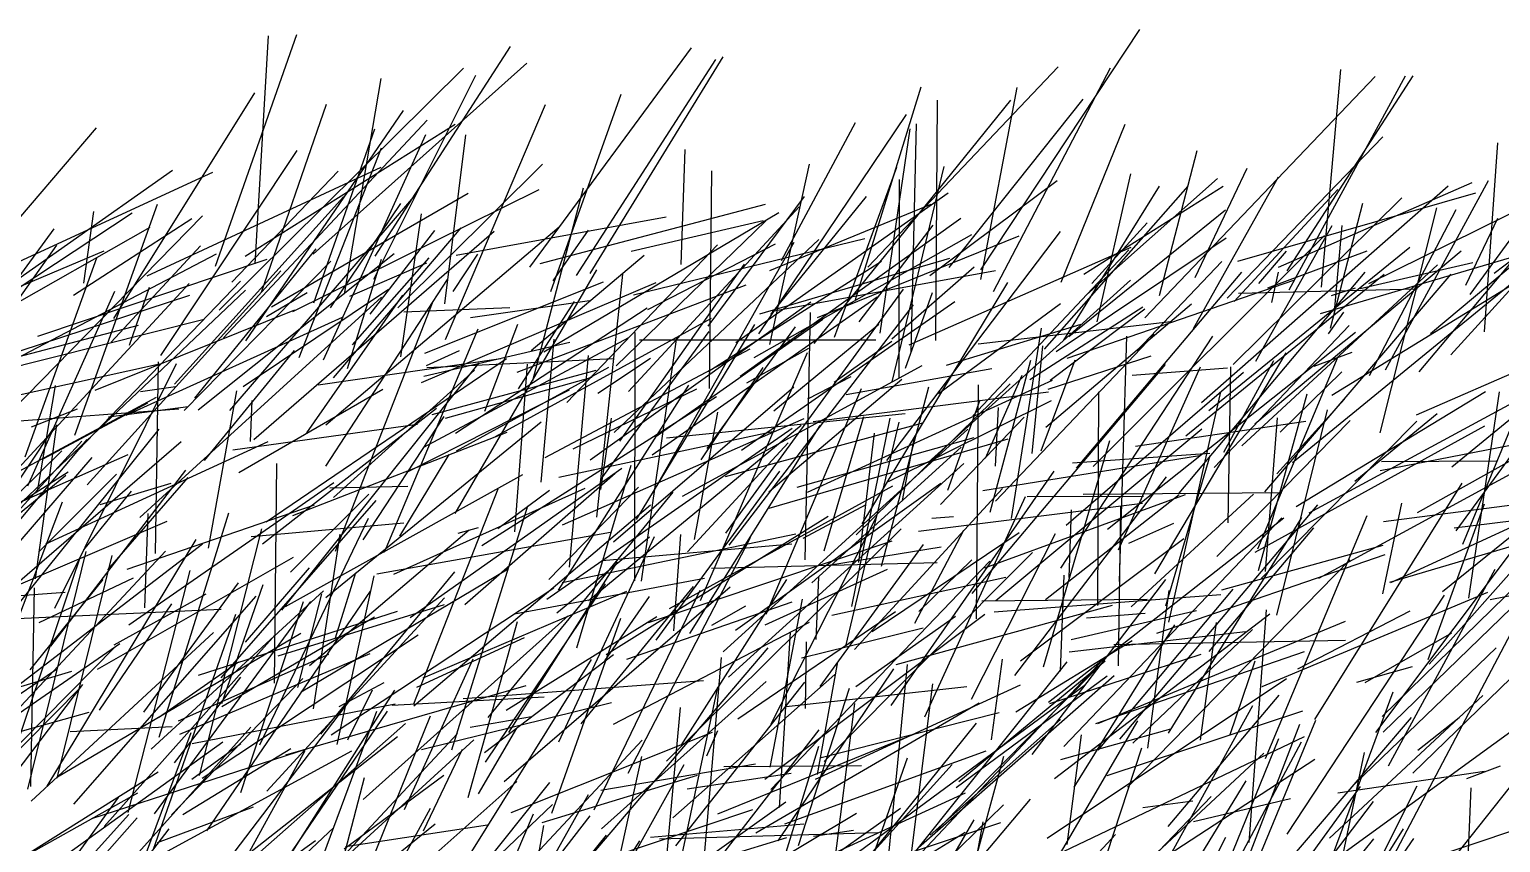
# Model space of a CAD drawing. Header units: metres. Extents: x 0 to 1019, y 0 to 619.
# Drawn here: x 651.5 to 769.9, y 552.3 to 617.7 of the extents above; entities that cross this region are included whole.
import ezdxf

# ---------------------------------------------------------------- set-up
doc = ezdxf.new("R2010")
doc.units = ezdxf.units.M

msp = doc.modelspace()

# ---------------------------------------------------------------- linework, layer by layer
at = {"color": 51}
for p, q in [((666.45, 598.69), (672.98, 617.35)), ((735.02, 552.15), (736.18, 560.96))]:
    msp.add_line(p, q, dxfattribs=at)
at = {"color": 254}
for p, q in [((669.65, 598.87), (670.7, 617.22)), ((655.13, 585.09), (661.76, 603.67)), ((761.01, 573.25), (775.75, 577.62)), ((699.56, 567.06), (712.87, 571.67))]:
    msp.add_line(p, q, dxfattribs=at)
at = {"color": 97}
msp.add_line((728.07, 598.4), (740.86, 617.75), dxfattribs=at)
at = {"color": 218}
for p, q in [((679.29, 599.5), (690.2, 616.38)), ((686.8, 555.91), (690.75, 570.09)), ((700.02, 551.1), (704.19, 558.59)), ((692.75, 553.91), (705.25, 557.71))]:
    msp.add_line(p, q, dxfattribs=at)
at = {"color": 100}
for p, q in [((691.76, 598.6), (704.77, 616.27)), ((692, 589.5), (696.08, 605)), ((643.85, 592), (661.17, 601.83)), ((665.56, 583.06), (672.8, 591.91)), ((697.22, 588.47), (701.46, 591.28))]:
    msp.add_line(p, q, dxfattribs=at)
at = {"color": 175}
for p, q in [((674.31, 599.66), (691.52, 615.02)), ((714.15, 588.02), (717.63, 589.82)), ((703.01, 571.14), (720.98, 581.01))]:
    msp.add_line(p, q, dxfattribs=at)
at = {"color": 75}
for p, q in [((695.51, 597.93), (706.72, 615.33)), ((737, 597.29), (741.45, 602.18)), ((761.09, 573.24), (778.49, 581.25)), ((750.71, 564.87), (768.89, 572.44))]:
    msp.add_line(p, q, dxfattribs=at)
at = {"color": 240}
for p, q in [((696.62, 598.1), (707.31, 615.53)), ((675.33, 585.92), (694.11, 601.86)), ((714.82, 568.63), (715.03, 573.65))]:
    msp.add_line(p, q, dxfattribs=at)
at = {"color": 196}
for p, q in [((666.75, 595.15), (686.42, 614.63)), ((670.95, 595.41), (686.79, 604.56)), ((700.58, 592.76), (719.61, 592.76)), ((687.63, 556.23), (690.7, 561.51)), ((640.53, 545.29), (660.18, 556.3))]:
    msp.add_line(p, q, dxfattribs=at)
at = {"color": 55}
for p, q in [((676.83, 596.44), (679.79, 613.79)), ((698.49, 576.51), (713.01, 588.97))]:
    msp.add_line(p, q, dxfattribs=at)
at = {"color": 150}
for p, q in [((679.18, 597.65), (687.4, 614.08)), ((718.02, 577.06), (730.42, 589.23)), ((693.28, 573.47), (700.5, 580.91)), ((723.08, 570.9), (727.33, 575.04)), ((673.67, 547.32), (679.43, 562.87))]:
    msp.add_line(p, q, dxfattribs=at)
at = {"color": 161}
for p, q in [((718.97, 598.6), (734.28, 614.73)), ((711.09, 598.34), (724.08, 603.68)), ((649.23, 590.63), (666.53, 599.68)), ((694.72, 587.72), (706.87, 600.41)), ((677.07, 590.46), (679.82, 599.26)), ((694.38, 577.86), (713.83, 586.43)), ((654.75, 561.24), (662.96, 561.64))]:
    msp.add_line(p, q, dxfattribs=at)
at = {"color": 151}
for p, q in [((729.09, 596.66), (738.5, 614.66)), ((760.47, 561.17), (773.94, 574.25)), ((646.19, 552.42), (655.77, 565.02))]:
    msp.add_line(p, q, dxfattribs=at)
at = {"color": 6}
for p, q in [((741.27, 594.53), (759.82, 613.97)), ((722.47, 591.75), (722.88, 610.14)), ((734.54, 597.4), (739.69, 610.12)), ((753.16, 582.89), (771.73, 598.07)), ((727.37, 572.34), (742.94, 590.77)), ((731.27, 566.93), (744.41, 576.78)), ((703.94, 560.11), (712.45, 573.47))]:
    msp.add_line(p, q, dxfattribs=at)
at = {"color": 85}
msp.add_line((752.72, 598.31), (762.87, 614.01), dxfattribs=at)
at = {"color": 207}
for p, q in [((752.89, 596.79), (762.25, 614.01)), ((720.9, 592.84), (727.53, 598.64)), ((733.61, 563.48), (745.81, 567.45)), ((710.58, 547.59), (729.67, 553.92))]:
    msp.add_line(p, q, dxfattribs=at)
at = {"color": 91}
for p, q in [((755.49, 596.99), (757.05, 614.53)), ((748.81, 596.51), (763.21, 596.88)), ((670.51, 578.12), (689.88, 591.26)), ((657.09, 562.96), (662.93, 571.51)), ((758.22, 557.05), (769.57, 567.98))]:
    msp.add_line(p, q, dxfattribs=at)
at = {"color": 41}
for p, q in [((767.46, 596.42), (780.86, 614.77)), ((733.26, 571.86), (744.04, 580.3))]:
    msp.add_line(p, q, dxfattribs=at)
at = {"color": 222}
for p, q in [((658.25, 594.48), (669.62, 612.64)), ((660.66, 562.78), (668.29, 573.2))]:
    msp.add_line(p, q, dxfattribs=at)
at = {"color": 35}
for p, q in [((693.44, 596.64), (699.11, 612.55)), ((725.53, 598.58), (736.3, 612.14)), ((674.93, 561.03), (685.72, 574.08))]:
    msp.add_line(p, q, dxfattribs=at)
at = {"color": 253}
for p, q in [((717.98, 596.02), (723.27, 613.13)), ((664.79, 588.07), (674.55, 600.09)), ((734, 557.45), (751.33, 570.7))]:
    msp.add_line(p, q, dxfattribs=at)
at = {"color": 98}
msp.add_line((728.07, 597.61), (731, 613.08), dxfattribs=at)
at = {"color": 50}
for p, q in [((670.16, 596.59), (675.37, 611.72)), ((764.09, 567.02), (768.63, 579.56)), ((731.31, 541.31), (750.84, 559.5)), ((761.8, 545.58), (772.48, 559.03))]:
    msp.add_line(p, q, dxfattribs=at)
at = {"color": 176}
for p, q in [((684.96, 592.79), (693.01, 611.71)), ((733.65, 589.52), (741.27, 595.25))]:
    msp.add_line(p, q, dxfattribs=at)
at = {"color": 197}
for p, q in [((714.65, 592.47), (730.48, 612.06)), ((708.8, 583.89), (725.96, 595.85)), ((680.06, 575.68), (687.6, 593.64)), ((672.07, 571.29), (691.19, 581.91)), ((720.08, 548.1), (737.9, 567)), ((748.03, 542.21), (758.63, 556.8))]:
    msp.add_line(p, q, dxfattribs=at)
at = {"color": 195}
for p, q in [((724.45, 592.7), (724.59, 612.06)), ((758.34, 565.2), (762.83, 566.46)), ((676.92, 551.97), (688.35, 553.72))]:
    msp.add_line(p, q, dxfattribs=at)
at = {"color": 242}
for p, q in [((667.09, 592.92), (683.49, 610.44)), ((699.66, 557.87), (709.53, 576.84)), ((667.28, 549.13), (681.73, 561.89))]:
    msp.add_line(p, q, dxfattribs=at)
at = {"color": 111}
for p, q in [((668.82, 599.51), (685.75, 610.11)), ((671.48, 567.33), (684.87, 571.46))]:
    msp.add_line(p, q, dxfattribs=at)
at = {"color": 84}
for p, q in [((668.88, 592.69), (681.59, 611.22)), ((766.87, 576.31), (773.88, 593.28)), ((651.62, 585.77), (655.34, 587.2)), ((729.25, 582.58), (729.49, 587.31)), ((684.8, 543.43), (700.81, 560.53)), ((689.52, 534.59), (692.88, 553.68))]:
    msp.add_line(p, q, dxfattribs=at)
at = {"color": 212}
for p, q in [((710.19, 593.25), (722.09, 610.9)), ((716.29, 592.99), (721.31, 606.67)), ((698.54, 585.3), (715.01, 600.83)), ((705, 576.69), (706.88, 586.94)), ((739.25, 560.63), (755.21, 579.47))]:
    msp.add_line(p, q, dxfattribs=at)
at = {"color": 210}
for p, q in [((712.02, 599.14), (717.97, 610.26)), ((750.16, 575.66), (768.65, 585.85))]:
    msp.add_line(p, q, dxfattribs=at)
at = {"color": 139}
for p, q in [((647.86, 599.29), (656.85, 609.82)), ((756.07, 593.24), (757.3, 594.99)), ((728.4, 574.42), (744.54, 580.32)), ((651.51, 566.21), (657.4, 573.46)), ((645.63, 547.82), (661.82, 557.99))]:
    msp.add_line(p, q, dxfattribs=at)
at = {"color": 143}
for p, q in [((674.37, 595.74), (679.26, 609.76)), ((714.91, 594.55), (731.14, 601.14)), ((714.56, 586.18), (733.51, 588.57)), ((699.2, 546.2), (712.37, 555.56))]:
    msp.add_line(p, q, dxfattribs=at)
at = {"color": 107}
for p, q in [((675.13, 591.15), (683.39, 609.28)), ((717.19, 568.11), (721.48, 586.13)), ((700.5, 549.06), (712.45, 552.7))]:
    msp.add_line(p, q, dxfattribs=at)
at = {"color": 42}
for p, q in [((684.9, 595.65), (686.61, 609.27)), ((683.23, 584.13), (699.73, 592.94)), ((723.56, 562.42), (731.65, 580.16)), ((705.54, 548.03), (707.19, 567.19))]:
    msp.add_line(p, q, dxfattribs=at)
at = {"color": 169}
for p, q in [((719.97, 593.29), (722.37, 609.76)), ((672.67, 578.62), (689.92, 585.33)), ((704.63, 569.11), (715.14, 585.87)), ((731.8, 580.14), (741.16, 580.19))]:
    msp.add_line(p, q, dxfattribs=at)
at = {"color": 221}
for p, q in [((747.89, 596.11), (760.44, 609.09)), ((722.29, 592.35), (740.16, 600.23)), ((651.12, 583.35), (656.88, 599.36)), ((660.36, 578.45), (679.82, 596.2)), ((725.29, 590.71), (736.14, 594.02)), ((683.89, 586.76), (697.09, 590.31)), ((643.15, 578.17), (661.7, 588.16)), ((659.41, 554.72), (664.41, 574.2)), ((735.57, 556.75), (743.68, 569.82)), ((747.49, 544.59), (762.75, 562.36)), ((665.77, 538.94), (684.13, 553.81))]:
    msp.add_line(p, q, dxfattribs=at)
at = {"color": 250}
msp.add_line((763.36, 590.19), (779.66, 609.57), dxfattribs=at)
at = {"color": 22}
for p, q in [((764.27, 593.26), (782.86, 608.89)), ((700.75, 573.33), (703.6, 592.98)), ((747.98, 578.03), (748.19, 590.59))]:
    msp.add_line(p, q, dxfattribs=at)
at = {"color": 136}
for p, q in [((662.04, 591.49), (673.01, 607.99)), ((678.9, 594.84), (684.11, 601.56)), ((688.99, 584.99), (706.37, 594.51)), ((742.09, 573.93), (752.64, 591.72)), ((734.75, 560.02), (752.3, 578.44)), ((682.66, 564.81), (691.33, 568.79))]:
    msp.add_line(p, q, dxfattribs=at)
at = {"color": 83}
for p, q in [((673.17, 591.35), (679.81, 608.21)), ((683.22, 589.83), (694.97, 592.58)), ((703.5, 552.03), (713.9, 565.21))]:
    msp.add_line(p, q, dxfattribs=at)
at = {"color": 113}
for p, q in [((703.94, 598.82), (704.27, 608.08)), ((652.56, 583.19), (661, 587.69)), ((669.26, 584.57), (669.39, 587.87)), ((737.48, 561.89), (757.43, 570.11))]:
    msp.add_line(p, q, dxfattribs=at)
at = {"color": 23}
for p, q in [((742.45, 596.33), (745.49, 608)), ((720.94, 589.38), (725.11, 606.71)), ((706.23, 588.85), (706.41, 606.37)), ((681.36, 591.4), (683.04, 602.9)), ((734.5, 574.37), (746.75, 593.07)), ((703.62, 546.62), (715.06, 561.38))]:
    msp.add_line(p, q, dxfattribs=at)
at = {"color": 49}
for p, q in [((768.63, 593.41), (769.7, 608.63)), ((723.99, 552.9), (734.48, 562.19)), ((656.49, 554.24), (674.05, 559.91))]:
    msp.add_line(p, q, dxfattribs=at)
at = {"color": 44}
for p, q in [((660.93, 597.92), (679.79, 606.66)), ((750.45, 597.31), (752.67, 599.89)), ((727.86, 592.43), (743.36, 594.23)), ((709.23, 589.3), (714.22, 592.08)), ((655.85, 575.86), (659.68, 580.58)), ((685.46, 559.75), (691.58, 579.4)), ((765.23, 572.5), (772.21, 578.15)), ((673.35, 564.44), (690.01, 574.34)), ((743.15, 553.59), (752.08, 564.17))]:
    msp.add_line(p, q, dxfattribs=at)
at = {"color": 20}
for p, q in [((681.12, 595.34), (692.78, 606.9)), ((695.54, 567.98), (699.92, 582.66)), ((640.89, 571.43), (654.33, 572.45)), ((647.06, 560.24), (658.73, 568.33))]:
    msp.add_line(p, q, dxfattribs=at)
at = {"color": 163}
for p, q in [((711.08, 592.39), (714.28, 606.9)), ((756.31, 596.34), (758.23, 596.96)), ((743.18, 561.09), (753.91, 578.47))]:
    msp.add_line(p, q, dxfattribs=at)
at = {"color": 215}
for p, q in [((745.33, 597.77), (749.5, 606.57)), ((736.6, 596.41), (747.11, 605.76)), ((659.52, 592.32), (661.12, 596.99)), ((704.41, 556.61), (712.79, 557.89))]:
    msp.add_line(p, q, dxfattribs=at)
at = {"color": 32}
for p, q in [((759.31, 597.29), (778.29, 606.67)), ((767.35, 571.96), (769.82, 588.58)), ((666.96, 563.48), (670.27, 573.06))]:
    msp.add_line(p, q, dxfattribs=at)
at = {"color": 104}
for p, q in [((769.39, 598.12), (781.73, 607.55)), ((717.23, 588.36), (728.95, 590.45)), ((647.11, 576.2), (653.57, 585.86)), ((693.53, 554.67), (699.09, 570.37)), ((675.13, 549.49), (685.92, 561.08)), ((745.59, 544.87), (753.88, 560.39))]:
    msp.add_line(p, q, dxfattribs=at)
at = {"color": 131}
for p, q in [((644.66, 593.51), (662.97, 606.42)), ((747.48, 572.64), (760.47, 576.24)), ((653.69, 557.48), (658.11, 575.41))]:
    msp.add_line(p, q, dxfattribs=at)
at = {"color": 232}
for p, q in [((650.29, 598.9), (666.23, 606.25)), ((651.58, 556.8), (651.88, 572.81))]:
    msp.add_line(p, q, dxfattribs=at)
at = {"color": 186}
for p, q in [((667.77, 597.4), (676.32, 606.35)), ((642.55, 569.61), (662.55, 578.17)), ((711.88, 542.25), (727.71, 561.91))]:
    msp.add_line(p, q, dxfattribs=at)
at = {"color": 105}
for p, q in [((721.48, 589.66), (721.51, 605.68)), ((674.02, 566.56), (686.88, 577.46)), ((661.53, 554.61), (674.12, 571.71))]:
    msp.add_line(p, q, dxfattribs=at)
at = {"color": 116}
for p, q in [((723.95, 597.93), (734.2, 605.58)), ((747.07, 575.31), (757.81, 586.28)), ((659.8, 548.63), (664.48, 561.16))]:
    msp.add_line(p, q, dxfattribs=at)
at = {"color": 166}
for p, q in [((737.42, 594.21), (740.15, 606.13)), ((748.13, 560.98), (750.16, 566.93))]:
    msp.add_line(p, q, dxfattribs=at)
at = {"color": 145}
for p, q in [((745.2, 593.68), (752.04, 605.88)), ((724.67, 588.43), (734.48, 595.69)), ((684.97, 586.45), (696.77, 589.75))]:
    msp.add_line(p, q, dxfattribs=at)
at = {"color": 192}
for p, q in [((752.04, 598.61), (767.63, 605.43)), ((665.36, 557.47), (682.77, 569.02)), ((711.76, 552.43), (721.07, 566.28))]:
    msp.add_line(p, q, dxfattribs=at)
at = {"color": 203}
for p, q in [((760.64, 590.36), (768.95, 605.6)), ((760.37, 562.44), (777.38, 579.05)), ((694.36, 573.23), (713.18, 577.15)), ((744.01, 540.81), (752.05, 560.66))]:
    msp.add_line(p, q, dxfattribs=at)
at = {"color": 201}
msp.add_line((663.15, 589.19), (676.75, 604.26), dxfattribs=at)
at = {"color": 72}
for p, q in [((667.6, 587.08), (682.59, 604.48)), ((683.02, 589.32), (701.93, 597.38)), ((692.66, 581.3), (693.72, 592.82)), ((750.33, 550.79), (755.05, 562.14)), ((701.09, 544.54), (718.06, 554.66))]:
    msp.add_line(p, q, dxfattribs=at)
at = {"color": 1}
for p, q in [((672.68, 595.05), (692.5, 604.87)), ((718.51, 577.96), (730.23, 597.39)), ((661.92, 560.79), (667.51, 578.84))]:
    msp.add_line(p, q, dxfattribs=at)
at = {"color": 99}
for p, q in [((706.12, 593.87), (713.87, 604.31)), ((711.01, 580.54), (721.71, 589.6)), ((656.95, 566.26), (672.72, 575.26)), ((687.09, 551.58), (696.73, 567.03))]:
    msp.add_line(p, q, dxfattribs=at)
at = {"color": 149}
for p, q in [((708.34, 592.56), (725.43, 604.6)), ((675.77, 560.96), (693.68, 572.81))]:
    msp.add_line(p, q, dxfattribs=at)
at = {"color": 193}
for p, q in [((711.16, 594.8), (718.87, 604.29)), ((683.29, 591.68), (697.68, 597.43)), ((693, 583.29), (709.5, 592.03)), ((689.18, 577.58), (693.34, 580.65)), ((729.14, 570.86), (747.39, 572.25)), ((688.39, 541.74), (696.47, 556.15))]:
    msp.add_line(p, q, dxfattribs=at)
at = {"color": 220}
for p, q in [((733.2, 592.01), (744.76, 605.14)), ((711.86, 555.12), (712.73, 569.2)), ((670.97, 548.93), (680.89, 564.57))]:
    msp.add_line(p, q, dxfattribs=at)
at = {"color": 48}
for p, q in [((734.76, 592.73), (742.46, 605.12)), ((721.75, 579.84), (722.73, 584.92)), ((766.18, 577.62), (782.07, 579.62))]:
    msp.add_line(p, q, dxfattribs=at)
at = {"color": 62}
for p, q in [((736.36, 598.04), (747.57, 605.12)), ((671.78, 570.99), (687.68, 590.91)), ((754.51, 578.83), (773.13, 588.91)), ((711.15, 556.56), (728.78, 574.95)), ((756.21, 550.68), (775.17, 564.46))]:
    msp.add_line(p, q, dxfattribs=at)
at = {"color": 142}
for p, q in [((745.84, 587.73), (765.7, 605.15)), ((698.71, 590.67), (710.75, 602.34)), ((750.22, 591.04), (756.36, 601.97)), ((746.86, 582.48), (757.72, 593.91)), ((681.28, 576.95), (685.25, 583.54)), ((675.64, 580.84), (681.92, 580.98)), ((714.76, 557.39), (731.26, 564.99)), ((706.05, 544.01), (721.6, 555.07))]:
    msp.add_line(p, q, dxfattribs=at)
at = {"color": 18}
for p, q in [((748.38, 590.79), (761.96, 604.2)), ((711.4, 587.04), (719.86, 594.03)), ((758.19, 581.39), (764.81, 586.83)), ((763.25, 559.74), (766.57, 562.35)), ((706.01, 559.28), (706.88, 561.32)), ((741.11, 555.11), (745.14, 555.65))]:
    msp.add_line(p, q, dxfattribs=at)
at = {"color": 77}
for p, q in [((748.46, 595.85), (756.82, 604.87)), ((756.21, 593.71), (758.83, 603.76)), ((732.02, 589.58), (741.12, 595.43)), ((662.19, 540.61), (675.97, 553.5))]:
    msp.add_line(p, q, dxfattribs=at)
at = {"color": 16}
for p, q in [((748.75, 599.1), (767.91, 604.59)), ((759.35, 589.88), (766.33, 603.25)), ((734.16, 551.31), (754.12, 560.82))]:
    msp.add_line(p, q, dxfattribs=at)
at = {"color": 69}
for p, q in [((648.7, 595.7), (659.74, 602.98)), ((708.31, 569.38), (724.85, 581.23))]:
    msp.add_line(p, q, dxfattribs=at)
at = {"color": 172}
for p, q in [((655.84, 597.32), (656.65, 603.09)), ((711.19, 561.86), (719.63, 578.47)), ((660.79, 550.89), (662.7, 553.4))]:
    msp.add_line(p, q, dxfattribs=at)
at = {"color": 38}
for p, q in [((675.71, 595.34), (681.37, 603.74)), ((705.54, 583.11), (710.53, 590.54)), ((733.51, 563.6), (752.46, 578.44)), ((734.49, 566.09), (734.77, 573.83))]:
    msp.add_line(p, q, dxfattribs=at)
at = {"color": 119}
for p, q in [((692.59, 598.9), (710.73, 603.69)), ((751.49, 595.78), (752.03, 598.22)), ((740.26, 589.91), (747.94, 590.5)), ((659.47, 569.81), (675.98, 581.29)), ((662.89, 554.52), (673.48, 565.49)), ((676.39, 563.24), (680.03, 565.19))]:
    msp.add_line(p, q, dxfattribs=at)
at = {"color": 74}
for p, q in [((692.88, 591.8), (711.81, 603.01)), ((703.36, 569.33), (703.9, 577.08)), ((749.12, 549.77), (753.75, 561.82))]:
    msp.add_line(p, q, dxfattribs=at)
at = {"color": 25}
for p, q in [((699.71, 588.61), (713.45, 603.46)), ((750.43, 574.19), (754.35, 588.42))]:
    msp.add_line(p, q, dxfattribs=at)
at = {"color": 82}
msp.add_line((735.15, 593.03), (747.76, 603.23), dxfattribs=at)
at = {"color": 251}
for p, q in [((760.21, 585.27), (764.77, 603.4)), ((706.11, 590.21), (720.06, 599.1)), ((716.25, 589.36), (720.89, 592.66))]:
    msp.add_line(p, q, dxfattribs=at)
at = {"color": 214}
for p, q in [((648.7, 585.68), (665.41, 602.74)), ((651.59, 555.62), (666.28, 569.2)), ((642.33, 551.89), (658.43, 568.1)), ((734.52, 558.99), (743.36, 561.45))]:
    msp.add_line(p, q, dxfattribs=at)
at = {"color": 54}
for p, q in [((655.01, 596.37), (664.55, 602.52)), ((744.03, 580.43), (759.02, 598.22)), ((702.23, 545.08), (703.89, 563.16))]:
    msp.add_line(p, q, dxfattribs=at)
at = {"color": 130}
msp.add_line((675.94, 589.7), (686.22, 601.79), dxfattribs=at)
at = {"color": 126}
for p, q in [((685.81, 599.58), (702.72, 602.66)), ((672.49, 574.07), (678.79, 580.34))]:
    msp.add_line(p, q, dxfattribs=at)
at = {"color": 27}
for p, q in [((699.9, 599.9), (710.53, 602.38)), ((735.03, 591.28), (753.35, 597.59)), ((737.33, 561.88), (754.13, 567.68))]:
    msp.add_line(p, q, dxfattribs=at)
at = {"color": 120}
for p, q in [((708.68, 589.85), (726.46, 602.56)), ((722, 590.48), (724.18, 596.58)), ((746.46, 567.68), (754.88, 577.63)), ((745.76, 560.54), (747.03, 570))]:
    msp.add_line(p, q, dxfattribs=at)
at = {"color": 206}
for p, q in [((718.28, 594.2), (724.23, 602)), ((673.98, 540.33), (678.43, 557.52)), ((680.96, 548.57), (690.7, 557.2))]:
    msp.add_line(p, q, dxfattribs=at)
at = {"color": 12}
for p, q in [((756.51, 594.72), (757.15, 601.96)), ((740.76, 546.63), (749.97, 563.33))]:
    msp.add_line(p, q, dxfattribs=at)
at = {"color": 45}
msp.add_line((765.9, 591.56), (775.48, 602.07), dxfattribs=at)
at = {"color": 90}
for p, q in [((767.11, 597.16), (769.7, 602.56)), ((698.49, 561.83), (714.28, 570.04)), ((715.89, 536.61), (732.07, 555.79))]:
    msp.add_line(p, q, dxfattribs=at)
at = {"color": 223}
for p, q in [((645.28, 590.53), (653.44, 601.7)), ((713.28, 580.91), (727.53, 584.91)), ((672.1, 559.35), (691.47, 564.93)), ((712.28, 553.81), (728.5, 559.67))]:
    msp.add_line(p, q, dxfattribs=at)
at = {"color": 70}
for p, q in [((669.52, 584.75), (688.87, 601.52)), ((652.15, 580.72), (653.56, 589.08)), ((721.24, 566.63), (738.67, 571.4)), ((723.06, 551.89), (738.79, 565.74))]:
    msp.add_line(p, q, dxfattribs=at)
at = {"color": 205}
for p, q in [((693.62, 597.51), (696.48, 601.58)), ((658.28, 568.2), (665.68, 572.31))]:
    msp.add_line(p, q, dxfattribs=at)
at = {"color": 7}
for p, q in [((700.11, 596.38), (718.73, 600.93)), ((668.33, 582.07), (679.93, 588.8)), ((719.32, 569.29), (731.16, 577.25))]:
    msp.add_line(p, q, dxfattribs=at)
at = {"color": 103}
for p, q in [((701.9, 580.88), (713.04, 600.62)), ((694.07, 572.62), (704.56, 589.12))]:
    msp.add_line(p, q, dxfattribs=at)
at = {"color": 34}
msp.add_line((709.82, 591.34), (727.34, 601.25), dxfattribs=at)
at = {"color": 121}
for p, q in [((720.51, 583.05), (734.48, 601.47)), ((713.77, 576.79), (718.83, 579.52)), ((665.75, 553.25), (678.93, 572.53)), ((657.47, 553.6), (671.26, 569.02)), ((728.86, 542.17), (738.92, 552.95))]:
    msp.add_line(p, q, dxfattribs=at)
at = {"color": 225}
for p, q in [((734.13, 591.82), (747.81, 600.97)), ((702.77, 558.84), (721.66, 577.54)), ((724.5, 553.26), (737.36, 566.26)), ((686.39, 563.9), (705.73, 565.34))]:
    msp.add_line(p, q, dxfattribs=at)
at = {"color": 183}
for p, q in [((737.11, 582.57), (755.74, 601.16)), ((688.14, 587.01), (690.8, 594.02)), ((686.18, 540.99), (696.6, 554.44))]:
    msp.add_line(p, q, dxfattribs=at)
at = {"color": 52}
for p, q in [((639.73, 592.45), (657.47, 599.92)), ((759, 565.19), (765.98, 569.18)), ((661.77, 552.3), (669.49, 555.17))]:
    msp.add_line(p, q, dxfattribs=at)
at = {"color": 115}
for p, q in [((645.27, 588.5), (653.66, 600.38)), ((659.26, 586.71), (676.68, 594.59)), ((694.94, 574.45), (696.48, 591.51)), ((704.45, 575.69), (712.54, 584.46)), ((730.93, 545.37), (740.7, 562.1))]:
    msp.add_line(p, q, dxfattribs=at)
at = {"color": 182}
for p, q in [((658.03, 592.58), (665.24, 600.34)), ((728.16, 571.76), (741.47, 571.89)), ((677.52, 543.69), (683.76, 555.05))]:
    msp.add_line(p, q, dxfattribs=at)
at = {"color": 174}
for p, q in [((665.05, 587.14), (680.84, 599.72)), ((688.18, 558.76), (697.84, 573.13)), ((713.64, 567.16), (723.42, 569.59))]:
    msp.add_line(p, q, dxfattribs=at)
at = {"color": 59}
for p, q in [((685.57, 596.64), (687.56, 599.66)), ((686.98, 594.55), (696.55, 595.93)), ((713.39, 552.05), (717.49, 564.72)), ((750.91, 535.49), (762.1, 553.41))]:
    msp.add_line(p, q, dxfattribs=at)
at = {"color": 26}
for p, q in [((691.86, 591.91), (700.96, 599.59)), ((728.43, 583.24), (731.39, 589.91)), ((767.2, 557.46), (769.91, 558.48))]:
    msp.add_line(p, q, dxfattribs=at)
at = {"color": 154}
msp.add_line((701.26, 595.2), (711.54, 600.5), dxfattribs=at)
at = {"color": 231}
for p, q in [((727.42, 586.64), (739.99, 600.01)), ((740.17, 571.28), (750.01, 580.33)), ((668.86, 568.42), (674, 574.41)), ((683.18, 553.25), (686.32, 559.81))]:
    msp.add_line(p, q, dxfattribs=at)
at = {"color": 61}
for p, q in [((746.43, 587.07), (762.62, 600.21)), ((710.26, 594.85), (725.58, 599.33)), ((765.98, 582.54), (778.13, 592.48)), ((682.41, 563.3), (701.47, 579.47)), ((710.68, 557.39), (728.38, 570.67)), ((761.09, 550.79), (771.01, 569.62)), ((714.95, 550.86), (726.84, 556.31)), ((736.41, 545.37), (746.61, 556))]:
    msp.add_line(p, q, dxfattribs=at)
at = {"color": 147}
for p, q in [((750.13, 585.99), (766.73, 599.93)), ((717.69, 571.29), (720.77, 586.46)), ((649.87, 570.3), (666.91, 571.09)), ((681.65, 554.96), (687.19, 567.08))]:
    msp.add_line(p, q, dxfattribs=at)
at = {"color": 247}
msp.add_line((751.18, 596.96), (759.16, 599.93), dxfattribs=at)
at = {"color": 122}
for p, q in [((755.41, 594.89), (771.09, 599.51)), ((727.32, 563.85), (734.09, 577.16))]:
    msp.add_line(p, q, dxfattribs=at)
at = {"color": 114}
for p, q in [((756.33, 588.32), (775.32, 599.97)), ((740.52, 584.2), (754.24, 586.21)), ((693.94, 570.8), (701.38, 576.91)), ((735.33, 568.65), (745.42, 570.97)), ((661.44, 551.77), (668.08, 570.69)), ((642.72, 534.54), (660.13, 554.29))]:
    msp.add_line(p, q, dxfattribs=at)
at = {"color": 86}
for p, q in [((652.15, 593.06), (670.6, 599.26)), ((733.41, 552.65), (752.68, 565.5))]:
    msp.add_line(p, q, dxfattribs=at)
at = {"color": 76}
for p, q in [((656.12, 581.1), (671.7, 598.32)), ((707.51, 581.76), (723.4, 586.07)), ((751, 559.05), (759.17, 578.63)), ((712.25, 543.65), (725.76, 558.57))]:
    msp.add_line(p, q, dxfattribs=at)
at = {"color": 152}
for p, q in [((663.91, 587.08), (675.73, 599.09)), ((646.37, 569.66), (663.67, 584.57))]:
    msp.add_line(p, q, dxfattribs=at)
at = {"color": 78}
msp.add_line((677.26, 596.27), (683.45, 598.97), dxfattribs=at)
at = {"color": 209}
for p, q in [((677.47, 592.35), (683.65, 599.35)), ((685.85, 583.82), (698.12, 590.56)), ((690.54, 577.32), (691.57, 590.8)), ((660.76, 571.19), (661.01, 578.79))]:
    msp.add_line(p, q, dxfattribs=at)
at = {"color": 58}
for p, q in [((685.75, 578.78), (697.16, 598.41)), ((729.26, 579.78), (742.01, 593.2)), ((651.96, 573.53), (653.66, 585.91))]:
    msp.add_line(p, q, dxfattribs=at)
at = {"color": 224}
for p, q in [((698.99, 584.6), (709.04, 598.85)), ((747.63, 583.71), (751.66, 591.1)), ((725.41, 580.65), (728.01, 587.93)), ((711.05, 536.98), (729.9, 555.33))]:
    msp.add_line(p, q, dxfattribs=at)
at = {"color": 56}
for p, q in [((711.27, 595.07), (729.24, 598.35)), ((668.67, 589), (680.37, 596.84)), ((665.87, 575.98), (668.17, 588.67)), ((682.42, 563.45), (689.21, 580.76)), ((670.19, 548.03), (680.29, 562.88)), ((702.2, 552.59), (719.77, 553.1))]:
    msp.add_line(p, q, dxfattribs=at)
at = {"color": 144}
for p, q in [((735.78, 582.44), (749.08, 598.22)), ((740.66, 591.9), (747.47, 599.08)), ((657.15, 579.51), (662.88, 581.22)), ((690.52, 570.7), (705.83, 573.57))]:
    msp.add_line(p, q, dxfattribs=at)
at = {"color": 245}
msp.add_line((749.07, 584.22), (764.84, 598.81), dxfattribs=at)
at = {"color": 95}
for p, q in [((758.61, 596.9), (767.68, 598.99)), ((744.56, 585.03), (760.55, 598.05)), ((713.94, 563.09), (714.03, 568.46))]:
    msp.add_line(p, q, dxfattribs=at)
at = {"color": 28}
for p, q in [((646.47, 578.01), (664.33, 597.3)), ((683.42, 590.69), (686.08, 591.91)), ((676.24, 560.2), (679.22, 573.77))]:
    msp.add_line(p, q, dxfattribs=at)
at = {"color": 185}
for p, q in [((655.4, 583.92), (668.45, 597.48)), ((730.81, 565.75), (743.02, 581.73)), ((716.06, 548.76), (717.92, 563.49)), ((676.79, 551.8), (684.84, 557.72))]:
    msp.add_line(p, q, dxfattribs=at)
at = {"color": 244}
for p, q in [((675.32, 582.6), (685.12, 597.63)), ((673.79, 585.28), (681.54, 596.35)), ((663.47, 562.09), (675.57, 567.46)), ((663.57, 561.03), (678.89, 567.52)), ((697.47, 556.52), (709.91, 558.63))]:
    msp.add_line(p, q, dxfattribs=at)
at = {"color": 140}
for p, q in [((690.72, 590.15), (709.18, 597.19)), ((676.1, 568.78), (677.74, 574.04)), ((691.52, 545.02), (697.92, 552.88))]:
    msp.add_line(p, q, dxfattribs=at)
at = {"color": 179}
for p, q in [((697.14, 578.5), (699.24, 598.06)), ((661.27, 559.81), (675.14, 572.55)), ((711.1, 558.37), (713.71, 571.88)), ((728.92, 560.57), (729.81, 567.05))]:
    msp.add_line(p, q, dxfattribs=at)
at = {"color": 237}
for p, q in [((723.82, 582.89), (740.11, 597.57)), ((715.13, 564.87), (723.45, 576.3)), ((715.24, 539.4), (722.15, 559.12))]:
    msp.add_line(p, q, dxfattribs=at)
at = {"color": 15}
for p, q in [((750.94, 580.54), (765.93, 598.06)), ((707.37, 558.41), (718.45, 558.51))]:
    msp.add_line(p, q, dxfattribs=at)
at = {"color": 53}
for p, q in [((649.38, 578.3), (668.86, 596.76)), ((655.04, 555.38), (669.73, 572.12)), ((683.02, 559.79), (698.33, 563.56))]:
    msp.add_line(p, q, dxfattribs=at)
at = {"color": 29}
for p, q in [((650.71, 591.88), (664.37, 596.37)), ((640.52, 573.24), (654.59, 582.14))]:
    msp.add_line(p, q, dxfattribs=at)
at = {"color": 158}
for p, q in [((651.32, 581.02), (658.33, 596.69)), ((760.43, 572.32), (761.97, 579.61))]:
    msp.add_line(p, q, dxfattribs=at)
at = {"color": 60}
for p, q in [((670.54, 594.63), (673.83, 596.57)), ((697.58, 575), (712.86, 576.35)), ((762.84, 557.89), (778.33, 572.88)), ((703.28, 554.29), (716.3, 565.82))]:
    msp.add_line(p, q, dxfattribs=at)
at = {"color": 43}
msp.add_line((690.85, 588.83), (695.34, 595.86), dxfattribs=at)
at = {"color": 199}
for p, q in [((696.6, 583.11), (714.39, 595.83)), ((733.5, 588.8), (741.78, 591.47)), ((657.82, 586.57), (664.25, 587.4))]:
    msp.add_line(p, q, dxfattribs=at)
at = {"color": 160}
msp.add_line((701.59, 583.5), (719.73, 596.23), dxfattribs=at)
at = {"color": 37}
for p, q in [((707.54, 577.21), (721.85, 596.84)), ((706.03, 584.02), (713.14, 593.82)), ((670.57, 556.42), (684.88, 572)), ((738.34, 539.08), (749.43, 557.27))]:
    msp.add_line(p, q, dxfattribs=at)
at = {"color": 211}
for p, q in [((656.76, 588.72), (672.84, 595.19)), ((681.6, 595.01), (690.13, 595.37)), ((696.49, 571.79), (713.61, 585.9)), ((647.33, 540.34), (658.62, 555.91))]:
    msp.add_line(p, q, dxfattribs=at)
at = {"color": 236}
for p, q in [((676.11, 575.74), (683.92, 595.74)), ((685.78, 585.25), (701.2, 595.35)), ((697.53, 553.39), (710.77, 565.25)), ((665.97, 545.74), (673.66, 559.7))]:
    msp.add_line(p, q, dxfattribs=at)
at = {"color": 24}
for p, q in [((707.79, 576.23), (722.64, 595.58)), ((755.91, 545.07), (758.95, 559.55))]:
    msp.add_line(p, q, dxfattribs=at)
at = {"color": 132}
for p, q in [((713.91, 575.04), (714.36, 594.97)), ((682.13, 570.41), (699.16, 582.43)), ((739.88, 556.74), (757.79, 575.04))]:
    msp.add_line(p, q, dxfattribs=at)
at = {"color": 148}
for p, q in [((733.31, 585.72), (745.04, 595.67)), ((700.35, 578.31), (709.86, 593.99)), ((739.24, 573.3), (739.81, 593.05)), ((711.02, 579.21), (730.28, 584.78)), ((695.2, 549.5), (710.94, 567.98)), ((721.34, 549.73), (735.03, 566.84)), ((755.5, 548.86), (761.26, 564.43))]:
    msp.add_line(p, q, dxfattribs=at)
at = {"color": 255}
msp.add_line((645.55, 589.4), (665.52, 594.42), dxfattribs=at)
at = {"color": 178}
msp.add_line((648.64, 590.9), (660.25, 593.95), dxfattribs=at)
at = {"color": 3}
for p, q in [((701.83, 584.92), (715.34, 594.43)), ((649.06, 556.11), (655.57, 575.32)), ((708.49, 562.25), (721.19, 570.89)), ((714.91, 557.78), (716.56, 566.84)), ((726.41, 546.41), (729.91, 559.24))]:
    msp.add_line(p, q, dxfattribs=at)
at = {"color": 171}
for p, q in [((730.54, 578.37), (732.95, 593.7)), ((673.07, 564.78), (675, 572.32))]:
    msp.add_line(p, q, dxfattribs=at)
at = {"color": 2}
for p, q in [((763.15, 586.73), (780.18, 594.14)), ((724.82, 579.5), (731.55, 586.53))]:
    msp.add_line(p, q, dxfattribs=at)
at = {"color": 189}
for p, q in [((697.46, 581.53), (706.18, 593.43)), ((696.92, 554.94), (705.48, 572.6))]:
    msp.add_line(p, q, dxfattribs=at)
at = {"color": 153}
for p, q in [((700.22, 573.36), (700.23, 593.36)), ((732.93, 583.83), (735.65, 591.14)), ((715.46, 575.78), (718.65, 586.58)), ((652.9, 556.84), (664.89, 576.69)), ((703.3, 547.91), (706.88, 564.8)), ((679.21, 539.38), (693.36, 557.14))]:
    msp.add_line(p, q, dxfattribs=at)
at = {"color": 181}
for p, q in [((732.2, 583.6), (733.05, 592.29)), ((727.71, 570.3), (727.89, 589.13))]:
    msp.add_line(p, q, dxfattribs=at)
at = {"color": 66}
for p, q in [((738.26, 577.52), (758.24, 593.38)), ((701.31, 570), (720.92, 576.57)), ((701.46, 552.72), (713.82, 553.79))]:
    msp.add_line(p, q, dxfattribs=at)
at = {"color": 133}
for p, q in [((674.71, 589.15), (689.43, 591.25)), ((638.18, 568.46), (654.38, 581.88)), ((666.89, 565.55), (679.38, 579.82)), ((724.11, 578.41), (725.86, 578.55))]:
    msp.add_line(p, q, dxfattribs=at)
at = {"color": 88}
for p, q in [((683.46, 590.53), (698.51, 591.26)), ((669.31, 576.93), (681.61, 578.02)), ((756.8, 556.3), (768.63, 558.03))]:
    msp.add_line(p, q, dxfattribs=at)
at = {"color": 229}
for p, q in [((705.49, 571.79), (714.11, 591.75)), ((760.88, 558.46), (769.48, 574.31)), ((715.2, 559.14), (729.55, 562.77)), ((690.93, 537.3), (700.61, 552.43))]:
    msp.add_line(p, q, dxfattribs=at)
at = {"color": 64}
for p, q in [((728.82, 578.9), (732.08, 591.12)), ((665.07, 565.78), (681.11, 570.92))]:
    msp.add_line(p, q, dxfattribs=at)
at = {"color": 137}
for p, q in [((750.37, 575.93), (756.83, 591.43)), ((718.25, 574.84), (719.51, 585.24))]:
    msp.add_line(p, q, dxfattribs=at)
at = {"color": 33}
msp.add_line((754.9, 590.64), (757.97, 591.78), dxfattribs=at)
at = {"color": 180}
for p, q in [((649.43, 588.06), (661.94, 590.83)), ((759.87, 561.16), (772.48, 577.94))]:
    msp.add_line(p, q, dxfattribs=at)
at = {"color": 141}
for p, q in [((653.5, 571.15), (663.29, 590.87)), ((745.2, 553.98), (752.99, 555.83))]:
    msp.add_line(p, q, dxfattribs=at)
at = {"color": 162}
for p, q in [((661.6, 575.57), (661.86, 590.98)), ((675.34, 572.02), (692.67, 586.17))]:
    msp.add_line(p, q, dxfattribs=at)
at = {"color": 219}
for p, q in [((675.94, 580.07), (687.3, 590.31)), ((697.8, 566.93), (701.39, 572.1))]:
    msp.add_line(p, q, dxfattribs=at)
at = {"color": 123}
for p, q in [((704.04, 580.19), (723.35, 590.7)), ((722.76, 569.96), (726.7, 577.43)), ((756.13, 552.65), (768.48, 564.12))]:
    msp.add_line(p, q, dxfattribs=at)
at = {"color": 63}
for p, q in [((734.94, 577.84), (749.22, 590.17)), ((638.67, 556.15), (653.64, 566.25)), ((706.88, 554.61), (722.95, 561.14))]:
    msp.add_line(p, q, dxfattribs=at)
at = {"color": 200}
for p, q in [((739.15, 575.86), (745.75, 590.58)), ((749.66, 552.3), (751.08, 571.02))]:
    msp.add_line(p, q, dxfattribs=at)
at = {"color": 177}
for p, q in [((752.16, 585.32), (757.13, 590.19)), ((714.11, 580.5), (733.85, 589.52)), ((754.95, 562.21), (766.82, 581.22)), ((670, 560.15), (678.76, 578.41))]:
    msp.add_line(p, q, dxfattribs=at)
at = {"color": 134}
for p, q in [((660.41, 588.59), (663.22, 589)), ((668.48, 556.32), (673.54, 571.69)), ((697.14, 542.76), (700.78, 559.22)), ((759.8, 549.56), (778.02, 555.65))]:
    msp.add_line(p, q, dxfattribs=at)
at = {"color": 109}
msp.add_line((682.02, 582.19), (694.96, 588.74), dxfattribs=at)
at = {"color": 127}
for p, q in [((695.24, 583.99), (705.19, 588.83)), ((697.46, 580.71), (698.34, 586.46)), ((685.98, 577.21), (687.62, 577.66)), ((646.16, 558.37), (662.43, 575.75)), ((738.77, 568.25), (757.42, 568.59)), ((653.38, 547.82), (659.47, 554.54))]:
    msp.add_line(p, q, dxfattribs=at)
at = {"color": 11}
for p, q in [((710.78, 570.67), (718.46, 588.84)), ((636.22, 560.52), (654.87, 566.09))]:
    msp.add_line(p, q, dxfattribs=at)
at = {"color": 198}
for p, q in [((720.06, 574.54), (723.88, 588.97)), ((661.85, 562.37), (668.29, 566.83))]:
    msp.add_line(p, q, dxfattribs=at)
at = {"color": 67}
for p, q in [((687.89, 576.2), (706.77, 588.2)), ((694.09, 581.7), (711.56, 585.43)), ((657.78, 574.25), (664.24, 581.68)), ((690.07, 561.15), (698.8, 574.89))]:
    msp.add_line(p, q, dxfattribs=at)
at = {"color": 188}
msp.add_line((720.62, 581.36), (733.76, 587.88), dxfattribs=at)
at = {"color": 173}
for p, q in [((737.48, 571.37), (737.56, 588.57)), ((670.22, 576.33), (684.25, 587.27)), ((651.88, 542.18), (669.3, 561.57))]:
    msp.add_line(p, q, dxfattribs=at)
at = {"color": 155}
msp.add_line((743.21, 570.04), (747.39, 588.57), dxfattribs=at)
at = {"color": 40}
msp.add_line((751.91, 581.97), (757.34, 587.99), dxfattribs=at)
at = {"color": 108}
for p, q in [((753.46, 579.34), (768.71, 588.59)), ((644.2, 569.01), (656.52, 583.29))]:
    msp.add_line(p, q, dxfattribs=at)
at = {"color": 125}
msp.add_line((766.33, 577.38), (774.55, 588.63), dxfattribs=at)
at = {"color": 138}
msp.add_line((649.93, 586.2), (663.49, 587.2), dxfattribs=at)
at = {"color": 239}
for p, q in [((678.32, 576.67), (684.86, 586.58)), ((742.95, 571.36), (746.52, 583.46)), ((664.54, 557.41), (668.47, 560.27))]:
    msp.add_line(p, q, dxfattribs=at)
at = {"color": 21}
msp.add_line((702.76, 584.88), (721.98, 586.82), dxfattribs=at)
at = {"color": 13}
msp.add_line((751, 574.12), (751.96, 586.49), dxfattribs=at)
at = {"color": 73}
for p, q in [((751.89, 570.59), (755.98, 587.12)), ((701.93, 568.58), (711.88, 582.2)), ((708.52, 541.93), (726.8, 553.13))]:
    msp.add_line(p, q, dxfattribs=at)
at = {"color": 81}
for p, q in [((763.23, 578.85), (776.62, 586.36)), ((642.84, 568.91), (656.1, 584.73)), ((689.68, 557.22), (707.89, 572.87))]:
    msp.add_line(p, q, dxfattribs=at)
at = {"color": 249}
for p, q in [((646.11, 565.94), (661.9, 585.56)), ((667.83, 583.91), (682.72, 585.97)), ((693.11, 571.89), (712.88, 585.65)), ((715.79, 574.63), (724.88, 576.11))]:
    msp.add_line(p, q, dxfattribs=at)
at = {"color": 8}
msp.add_line((707.31, 567.64), (727.02, 585.57), dxfattribs=at)
at = {"color": 106}
msp.add_line((729.28, 571.79), (745.86, 585.59), dxfattribs=at)
at = {"color": 102}
for p, q in [((750.63, 573.54), (763.18, 586.21)), ((679.44, 573.92), (698.25, 577.28)), ((677.09, 560.56), (679.08, 564.6))]:
    msp.add_line(p, q, dxfattribs=at)
at = {"color": 31}
msp.add_line((760.21, 582.25), (777.11, 585.52), dxfattribs=at)
at = {"color": 208}
for p, q in [((643.43, 571.18), (655.68, 584.6)), ((755.29, 573.58), (775.15, 584.39))]:
    msp.add_line(p, q, dxfattribs=at)
at = {"color": 93}
msp.add_line((652.78, 576.33), (670.68, 584.59), dxfattribs=at)
at = {"color": 146}
for p, q in [((714.47, 573.2), (726.47, 584.13)), ((706.37, 574.39), (724.56, 574.85))]:
    msp.add_line(p, q, dxfattribs=at)
at = {"color": 194}
msp.add_line((733.11, 566.43), (738.44, 584.67), dxfattribs=at)
at = {"color": 217}
for p, q in [((640.19, 575.04), (659.4, 583.54)), ((662.82, 546.48), (681.11, 560.82))]:
    msp.add_line(p, q, dxfattribs=at)
at = {"color": 252}
msp.add_line((645.67, 575.58), (654.07, 583.84), dxfattribs=at)
at = {"color": 241}
for p, q in [((671.19, 565.12), (671.38, 582.8)), ((746.26, 535.93), (759.71, 552.6))]:
    msp.add_line(p, q, dxfattribs=at)
at = {"color": 79}
for p, q in [((707.75, 565.62), (726.71, 582.8)), ((695.88, 561.86), (704.92, 572.91))]:
    msp.add_line(p, q, dxfattribs=at)
at = {"color": 112}
for p, q in [((728.23, 580.63), (745.67, 583.45)), ((720.6, 550.8), (722.15, 566.62)), ((738.25, 557.7), (753.98, 562.9))]:
    msp.add_line(p, q, dxfattribs=at)
at = {"color": 167}
for p, q in [((735.45, 582.86), (746.5, 583.64)), ((639.94, 558.26), (656.27, 562.78)), ((663.8, 554.54), (672.52, 559.86))]:
    msp.add_line(p, q, dxfattribs=at)
at = {"color": 94}
msp.add_line((760.34, 582.97), (769.57, 583.02), dxfattribs=at)
at = {"color": 92}
for p, q in [((652.21, 575.7), (658.48, 581.95)), ((736.31, 580.33), (752.31, 580.46)), ((732.2, 559.38), (742.97, 573.48))]:
    msp.add_line(p, q, dxfattribs=at)
at = {"color": 71}
for p, q in [((653.18, 568.09), (664.05, 582.28)), ((753.48, 537.45), (763.19, 556.86))]:
    msp.add_line(p, q, dxfattribs=at)
at = {"color": 89}
for p, q in [((686.53, 571.47), (698.62, 582.03)), ((737.51, 559.72), (748.39, 572.7)), ((726.07, 556.72), (738.23, 565.71)), ((682.42, 544.72), (693.57, 555.36)), ((743.86, 544.95), (747.78, 552.73))]:
    msp.add_line(p, q, dxfattribs=at)
at = {"color": 246}
for p, q in [((720.84, 563.32), (733.98, 582.19)), ((712.39, 563.26), (726.95, 564.86))]:
    msp.add_line(p, q, dxfattribs=at)
at = {"color": 118}
for p, q in [((680.81, 573.9), (696.2, 580.82)), ((678.33, 555.75), (694.83, 570.54))]:
    msp.add_line(p, q, dxfattribs=at)
at = {"color": 5}
for p, q in [((688.41, 562.35), (703.3, 580.49)), ((660.08, 542.08), (674.49, 552.47))]:
    msp.add_line(p, q, dxfattribs=at)
at = {"color": 10}
for p, q in [((717.89, 567.83), (729.82, 580.8)), ((652.24, 570), (659.84, 573.61)), ((735.19, 567.65), (749.38, 569.28))]:
    msp.add_line(p, q, dxfattribs=at)
at = {"color": 187}
msp.add_line((760.5, 578.13), (779.66, 580.61), dxfattribs=at)
at = {"color": 101}
msp.add_line((647.84, 563.18), (654.13, 579.73), dxfattribs=at)
at = {"color": 202}
for p, q in [((659.32, 574.31), (674.42, 579.47)), ((718.19, 551.53), (736.5, 565.03)), ((667.69, 542.68), (687.24, 560.56)), ((690.25, 554.72), (706.47, 561.19)), ((766.95, 542.78), (767.56, 556.69))]:
    msp.add_line(p, q, dxfattribs=at)
at = {"color": 164}
for p, q in [((723.04, 577.37), (741.09, 579.62)), ((739.98, 576.39), (743.61, 578)), ((719.23, 539.98), (727.54, 554.13))]:
    msp.add_line(p, q, dxfattribs=at)
at = {"color": 227}
for p, q in [((739.14, 566.51), (739.34, 579.38)), ((752.74, 552.96), (765.39, 572.22))]:
    msp.add_line(p, q, dxfattribs=at)
at = {"color": 129}
for p, q in [((697.9, 567.43), (715.78, 578.56)), ((747.03, 538.96), (759.67, 555.59))]:
    msp.add_line(p, q, dxfattribs=at)
at = {"color": 248}
for p, q in [((735.19, 573.63), (735.36, 579.08)), ((718, 564.85), (726.04, 570.52)), ((680.66, 563.35), (692.9, 564.02))]:
    msp.add_line(p, q, dxfattribs=at)
at = {"color": 36}
msp.add_line((665.16, 557.68), (670.17, 577.54), dxfattribs=at)
at = {"color": 87}
for p, q in [((674.34, 563.05), (676.48, 577.13)), ((752.91, 538.16), (762.94, 552.62))]:
    msp.add_line(p, q, dxfattribs=at)
at = {"color": 233}
for p, q in [((694.1, 560.39), (701.8, 576.92)), ((683.17, 565.56), (699.56, 572.53)), ((708.92, 540.34), (715.02, 560.05))]:
    msp.add_line(p, q, dxfattribs=at)
at = {"color": 228}
msp.add_line((764.16, 566.66), (773.25, 576.89), dxfattribs=at)
at = {"color": 57}
msp.add_line((648.98, 563.75), (665.39, 576.33), dxfattribs=at)
at = {"color": 117}
for p, q in [((651.32, 556.6), (656.02, 575.72)), ((769.09, 571.86), (782.2, 574.42))]:
    msp.add_line(p, q, dxfattribs=at)
at = {"color": 17}
for p, q in [((715.46, 558.82), (732.22, 575.64)), ((662.95, 544.97), (677.26, 563.72))]:
    msp.add_line(p, q, dxfattribs=at)
at = {"color": 14}
for p, q in [((742.23, 569.15), (760.63, 575.48)), ((736.57, 570.39), (741.3, 570.76)), ((737.36, 547.55), (754.95, 559.01))]:
    msp.add_line(p, q, dxfattribs=at)
at = {"color": 235}
msp.add_line((710.71, 569.82), (720.56, 574.29), dxfattribs=at)
at = {"color": 9}
msp.add_line((716.07, 570.61), (730.09, 573.66), dxfattribs=at)
at = {"color": 46}
for p, q in [((741.5, 559.9), (743.24, 572.58)), ((753.6, 566.27), (762.63, 570.95)), ((689.85, 562.96), (701.98, 570.5))]:
    msp.add_line(p, q, dxfattribs=at)
at = {"color": 216}
msp.add_line((706.42, 569.79), (709.15, 571.35), dxfattribs=at)
at = {"color": 165}
for p, q in [((666.94, 563.25), (679.25, 570.46)), ((653.29, 550.51), (667.04, 560.41))]:
    msp.add_line(p, q, dxfattribs=at)
at = {"color": 47}
for p, q in [((653.71, 557.59), (673.32, 569.16)), ((664.57, 560.26), (680.92, 563.46))]:
    msp.add_line(p, q, dxfattribs=at)
at = {"color": 230}
msp.add_line((740.31, 560.29), (749.95, 569.45), dxfattribs=at)
at = {"color": 238}
for p, q in [((688.11, 559.55), (698.5, 567.43)), ((726.29, 557.2), (738.08, 566.91))]:
    msp.add_line(p, q, dxfattribs=at)
at = {"color": 30}
msp.add_line((730.89, 562.82), (740.25, 568.55), dxfattribs=at)
at = {"color": 191}
msp.add_line((663.14, 558.72), (668.49, 565.6), dxfattribs=at)
at = {"color": 19}
msp.add_line((722.03, 547.89), (724.21, 565.08), dxfattribs=at)
at = {"color": 213}
msp.add_line((644.93, 554.04), (655.62, 564.82), dxfattribs=at)
at = {"color": 124}
msp.add_line((709.96, 553.07), (727.93, 563.55), dxfattribs=at)
at = {"color": 80}
for p, q in [((677.24, 546.44), (683.76, 562.49)), ((683.89, 535.66), (692.06, 554.61))]:
    msp.add_line(p, q, dxfattribs=at)
at = {"color": 168}
msp.add_line((686.95, 561.58), (691.88, 562.43), dxfattribs=at)
at = {"color": 234}
msp.add_line((660.16, 550.3), (677.43, 559.67), dxfattribs=at)
at = {"color": 39}
msp.add_line((734.89, 541.19), (741.03, 559.91), dxfattribs=at)
at = {"color": 243}
msp.add_line((693.28, 549.46), (709.71, 554.95), dxfattribs=at)
at = {"color": 96}
msp.add_line((714.59, 552.82), (717.81, 553.28), dxfattribs=at)
at = {"color": 68}
msp.add_line((724.93, 535.98), (728.25, 553.97), dxfattribs=at)

doc.saveas('drawing.dxf')
